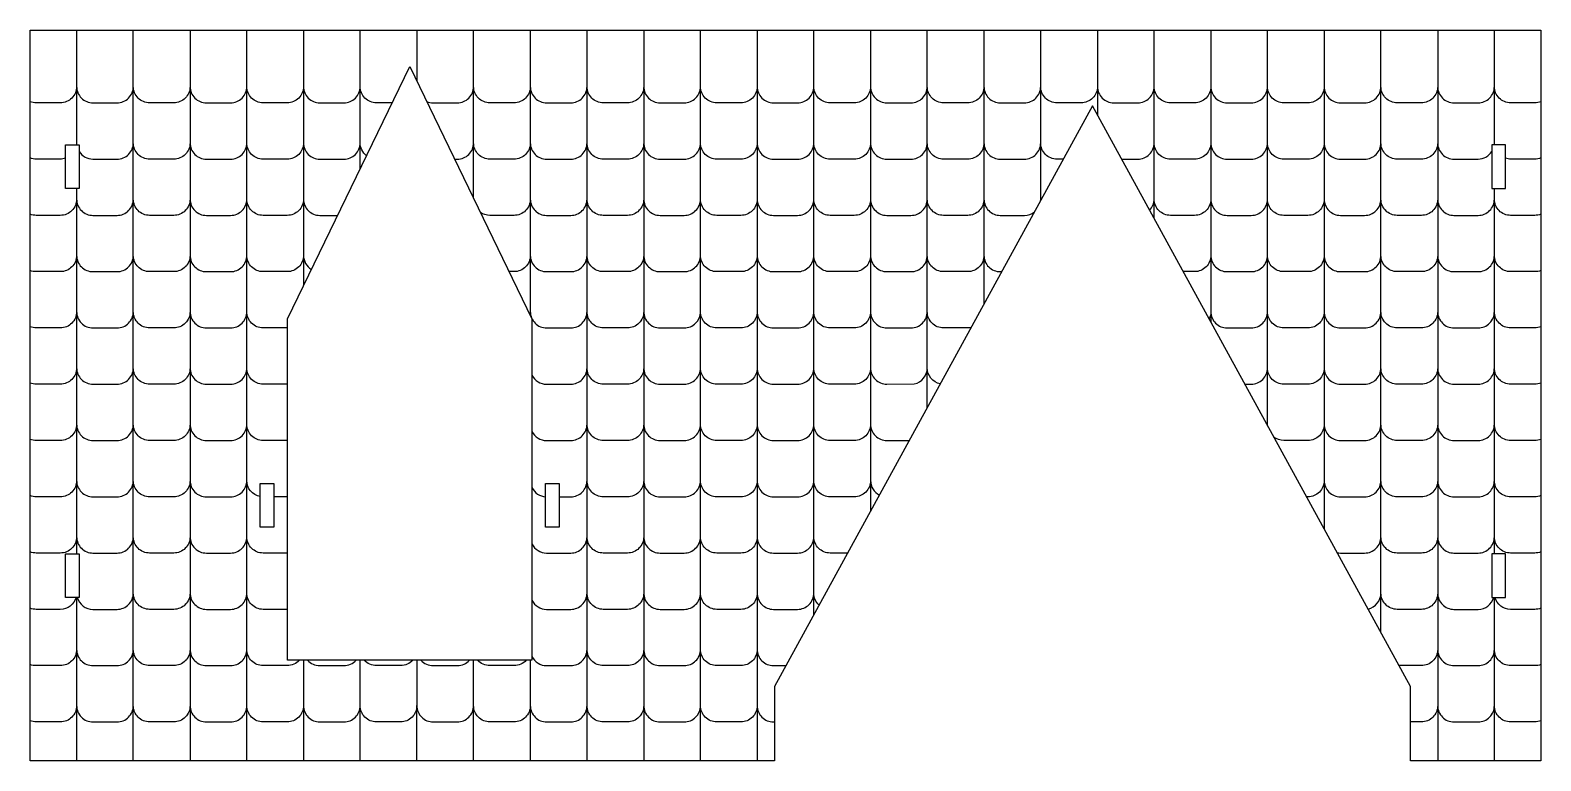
# Model space of a CAD drawing. Extents: x -605 to 415, y -428 to 236.
# Drawn here: x -600.9 to -267.1, y -99.1 to 62.2 of the extents above; entities that cross this region are included whole.
import ezdxf

# ---------------------------------------------------------------- set-up
doc = ezdxf.new("R2010")
doc.units = 0
doc.header["$MEASUREMENT"] = 0
doc.layers.add('LAYER1', color=7, linetype='CONTINUOUS')

msp = doc.modelspace()

# ---------------------------------------------------------------- linework, layer by layer
at = {"layer": 'LAYER1'}
for points in [[(-436.42, -82.67), (-436.42, -99.1), (-600.91, -99.1), (-600.91, 62.22), (-267.09, 62.22), (-267.09, -99.1), (-295.91, -99.1), (-295.91, -82.67), (-366.16, 45.49)], [(-490.02, -1.48), (-490.02, -76.87), (-544.06, -76.87), (-544.06, -1.48), (-517.04, 54.24)], [(-593.1, 36.89), (-590.1, 36.89), (-590.1, 27.28), (-593.1, 27.28)], [(-277.9, 27.28), (-274.9, 27.28), (-274.9, 36.89), (-277.9, 36.89)], [(-550.06, -37.89), (-547.06, -37.89), (-547.06, -47.49), (-550.06, -47.49)], [(-487.02, -37.89), (-484.02, -37.89), (-484.02, -47.49), (-487.02, -47.49)], [(-593.1, -53.42), (-590.1, -53.42), (-590.1, -63.02), (-593.1, -63.02)], [(-277.9, -63.02), (-274.9, -63.02), (-274.9, -53.42), (-277.9, -53.42)]]:
    msp.add_lwpolyline(points, close=True, dxfattribs=at)
for points in [[(-590.65, 62.22), (-590.65, 49.79, -0.414214), (-594.25, 46.19), (-599.58, 46.19, -0.094829), (-600.91, 46.44, -0.094829)], [(-590.65, 62.22), (-590.65, 49.79, 0.414214), (-587.04, 46.19), (-581.72, 46.19, 0.414214), (-578.12, 49.79), (-578.12, 62.22)], [(-565.58, 62.22), (-565.58, 49.79, -0.414214), (-569.19, 46.19), (-574.51, 46.19, -0.414214), (-578.12, 49.79), (-578.12, 62.22)], [(-565.58, 62.22), (-565.58, 49.79, 0.414214), (-561.98, 46.19), (-556.65, 46.19, 0.414214), (-553.05, 49.79), (-553.05, 62.22)], [(-540.52, 62.22), (-540.52, 49.79, -0.414214), (-544.12, 46.19), (-549.45, 46.19, -0.414214), (-553.05, 49.79), (-553.05, 62.22)], [(-540.52, 62.22), (-540.52, 49.79, 0.414214), (-536.92, 46.19), (-531.59, 46.19, 0.414214), (-527.99, 49.79), (-527.99, 62.22)], [(-520.94, 46.19), (-524.39, 46.19, -0.414214), (-527.99, 49.79), (-527.99, 62.22)], [(-513.28, 46.48, 0.102165), (-511.85, 46.19), (-506.53, 46.19, 0.414214), (-502.92, 49.79), (-502.92, 62.22)], [(-490.39, 62.22), (-490.39, 49.79, -0.414214), (-493.99, 46.19), (-499.32, 46.19, -0.414214), (-502.92, 49.79), (-502.92, 62.22)], [(-490.39, 62.22), (-490.39, 49.79, 0.414214), (-486.79, 46.19), (-481.46, 46.19, 0.414214), (-477.86, 49.79), (-477.86, 62.22)], [(-465.33, 62.22), (-465.33, 49.79, -0.414214), (-468.93, 46.19), (-474.26, 46.19, -0.414214), (-477.86, 49.79), (-477.86, 62.22)], [(-465.33, 62.22), (-465.33, 49.79, 0.414214), (-461.73, 46.19), (-456.4, 46.19, 0.414214), (-452.8, 49.79), (-452.8, 62.22)], [(-440.27, 62.22), (-440.27, 49.79, -0.414214), (-443.87, 46.19), (-449.19, 46.19, -0.414214), (-452.8, 49.79), (-452.8, 62.22)], [(-440.27, 62.22), (-440.27, 49.79, 0.414214), (-436.66, 46.19), (-431.34, 46.19, 0.414214), (-427.73, 49.79), (-427.73, 62.22)], [(-415.2, 62.22), (-415.2, 49.79, -0.414214), (-418.8, 46.19), (-424.13, 46.19, -0.414214), (-427.73, 49.79), (-427.73, 62.22)], [(-415.2, 62.22), (-415.2, 49.79, 0.414214), (-411.6, 46.19), (-406.27, 46.19, 0.414214), (-402.67, 49.79), (-402.67, 62.22)], [(-390.14, 62.22), (-390.14, 49.79, -0.414214), (-393.74, 46.19), (-399.07, 46.19, -0.414214), (-402.67, 49.79), (-402.67, 62.22)], [(-390.14, 62.22), (-390.14, 49.79, 0.414214), (-386.54, 46.19), (-381.21, 46.19, 0.414214), (-377.61, 49.79), (-377.61, 62.22)], [(-365.07, 62.22), (-365.07, 49.79, -0.414214), (-368.68, 46.19), (-374, 46.19, -0.414214), (-377.61, 49.79), (-377.61, 62.22)], [(-365.07, 62.22), (-365.07, 49.79, 0.414214), (-361.47, 46.19), (-356.15, 46.19, 0.414214), (-352.54, 49.79), (-352.54, 62.22)], [(-340.01, 62.22), (-340.01, 49.79, -0.414214), (-343.61, 46.19), (-348.94, 46.19, -0.414214), (-352.54, 49.79), (-352.54, 62.22)], [(-340.01, 62.22), (-340.01, 49.79, 0.414214), (-336.41, 46.19), (-331.08, 46.19, 0.414214), (-327.48, 49.79), (-327.48, 62.22)], [(-314.95, 62.22), (-314.95, 49.79, -0.414214), (-318.55, 46.19), (-323.88, 46.19, -0.414214), (-327.48, 49.79), (-327.48, 62.22)], [(-314.95, 62.22), (-314.95, 49.79, 0.414214), (-311.35, 46.19), (-306.02, 46.19, 0.414214), (-302.42, 49.79), (-302.42, 62.22)], [(-289.88, 62.22), (-289.88, 49.79, -0.414214), (-293.49, 46.19), (-298.81, 46.19, -0.414214), (-302.42, 49.79), (-302.42, 62.22)], [(-289.88, 62.22), (-289.88, 49.79, 0.414214), (-286.28, 46.19), (-280.95, 46.19, 0.414214), (-277.35, 49.79), (-277.35, 62.22)], [(-267.09, 46.44, -0.094829), (-268.42, 46.19), (-273.75, 46.19, -0.414214), (-277.35, 49.79), (-277.35, 62.22)], [(-590.65, 49.79), (-590.65, 37.36, -0.033199), (-590.68, 36.89, -0.033199)], [(-590.65, 49.79), (-590.65, 37.36, 0.033199), (-590.62, 36.89, 0.033199)], [(-590.1, 35.45, 0.258622), (-587.04, 33.76), (-581.72, 33.76, 0.414214), (-578.12, 37.36), (-578.12, 49.79)], [(-565.58, 49.79), (-565.58, 37.36, -0.414214), (-569.19, 33.76), (-574.51, 33.76, -0.414214), (-578.12, 37.36), (-578.12, 49.79)], [(-565.58, 49.79), (-565.58, 37.36, 0.414214), (-561.98, 33.76), (-556.65, 33.76, 0.414214), (-553.05, 37.36), (-553.05, 49.79)], [(-540.52, 49.79), (-540.52, 37.36, -0.414214), (-544.12, 33.76), (-549.45, 33.76, -0.414214), (-553.05, 37.36), (-553.05, 49.79)], [(-540.52, 49.79), (-540.52, 37.36, 0.414214), (-536.92, 33.76), (-531.59, 33.76, 0.414214), (-527.99, 37.36), (-527.99, 49.79)], [(-526.6, 34.52, -0.231147), (-527.99, 37.36), (-527.99, 49.79)], [(-507.11, 33.76), (-506.53, 33.76, 0.414214), (-502.92, 37.36), (-502.92, 49.79)], [(-490.39, 49.79), (-490.39, 37.36, -0.414214), (-493.99, 33.76), (-499.32, 33.76, -0.414214), (-502.92, 37.36), (-502.92, 49.79)], [(-490.39, 49.79), (-490.39, 37.36, 0.414214), (-486.79, 33.76), (-481.46, 33.76, 0.414214), (-477.86, 37.36), (-477.86, 49.79)], [(-465.33, 49.79), (-465.33, 37.36, -0.414214), (-468.93, 33.76), (-474.26, 33.76, -0.414214), (-477.86, 37.36), (-477.86, 49.79)], [(-465.33, 49.79), (-465.33, 37.36, 0.414214), (-461.73, 33.76), (-456.4, 33.76, 0.414214), (-452.8, 37.36), (-452.8, 49.79)], [(-440.27, 49.79), (-440.27, 37.36, -0.414214), (-443.87, 33.76), (-449.19, 33.76, -0.414214), (-452.8, 37.36), (-452.8, 49.79)], [(-440.27, 49.79), (-440.27, 37.36, 0.414214), (-436.66, 33.76), (-431.34, 33.76, 0.414214), (-427.73, 37.36), (-427.73, 49.79)], [(-415.2, 49.79), (-415.2, 37.36, -0.414214), (-418.8, 33.76), (-424.13, 33.76, -0.414214), (-427.73, 37.36), (-427.73, 49.79)], [(-415.2, 49.79), (-415.2, 37.36, 0.414214), (-411.6, 33.76), (-406.27, 33.76, 0.414214), (-402.67, 37.36), (-402.67, 49.79)], [(-390.14, 49.79), (-390.14, 37.36, -0.414214), (-393.74, 33.76), (-399.07, 33.76, -0.414214), (-402.67, 37.36), (-402.67, 49.79)], [(-390.14, 49.79), (-390.14, 37.36, 0.414214), (-386.54, 33.76), (-381.21, 33.76, 0.414214), (-377.61, 37.36), (-377.61, 49.79)], [(-372.59, 33.76), (-374, 33.76, -0.414214), (-377.61, 37.36), (-377.61, 49.79)], [(-359.74, 33.76), (-356.15, 33.76, 0.414214), (-352.54, 37.36), (-352.54, 49.79)], [(-340.01, 49.79), (-340.01, 37.36, -0.414214), (-343.61, 33.76), (-348.94, 33.76, -0.414214), (-352.54, 37.36), (-352.54, 49.79)], [(-340.01, 49.79), (-340.01, 37.36, 0.414214), (-336.41, 33.76), (-331.08, 33.76, 0.414214), (-327.48, 37.36), (-327.48, 49.79)], [(-314.95, 49.79), (-314.95, 37.36, -0.414214), (-318.55, 33.76), (-323.88, 33.76, -0.414214), (-327.48, 37.36), (-327.48, 49.79)], [(-314.95, 49.79), (-314.95, 37.36, 0.414214), (-311.35, 33.76), (-306.02, 33.76, 0.414214), (-302.42, 37.36), (-302.42, 49.79)], [(-289.88, 49.79), (-289.88, 37.36, -0.414214), (-293.49, 33.76), (-298.81, 33.76, -0.414214), (-302.42, 37.36), (-302.42, 49.79)], [(-289.88, 49.79), (-289.88, 37.36, 0.414214), (-286.28, 33.76), (-280.95, 33.76, 0.258622), (-277.9, 35.45, 0.258622)], [(-277.38, 36.89, 0.033199), (-277.35, 37.36), (-277.35, 49.79)], [(-277.32, 36.89, -0.033199), (-277.35, 37.36), (-277.35, 49.79)], [(-590.65, 27.28), (-590.65, 24.94, 0.414214), (-587.04, 21.33), (-581.72, 21.33, 0.414214), (-578.12, 24.94), (-578.12, 37.36)], [(-565.58, 37.36), (-565.58, 24.94, -0.414214), (-569.19, 21.33), (-574.51, 21.33, -0.414214), (-578.12, 24.94), (-578.12, 37.36)], [(-565.58, 37.36), (-565.58, 24.94, 0.414214), (-561.98, 21.33), (-556.65, 21.33, 0.414214), (-553.05, 24.94), (-553.05, 37.36)], [(-540.52, 37.36), (-540.52, 24.94, -0.414214), (-544.12, 21.33), (-549.45, 21.33, -0.414214), (-553.05, 24.94), (-553.05, 37.36)], [(-540.52, 37.36), (-540.52, 24.94, 0.414214), (-536.92, 21.33), (-533, 21.33)], [(-490.39, 37.36), (-490.39, 24.94, -0.414214), (-493.99, 21.33), (-499.32, 21.33, -0.155658), (-501.41, 22, -0.155658)], [(-490.39, 37.36), (-490.39, 24.94, 0.414214), (-486.79, 21.33), (-481.46, 21.33, 0.414214), (-477.86, 24.94), (-477.86, 37.36)], [(-465.33, 37.36), (-465.33, 24.94, -0.414214), (-468.93, 21.33), (-474.26, 21.33, -0.414214), (-477.86, 24.94), (-477.86, 37.36)], [(-465.33, 37.36), (-465.33, 24.94, 0.414214), (-461.73, 21.33), (-456.4, 21.33, 0.414214), (-452.8, 24.94), (-452.8, 37.36)], [(-440.27, 37.36), (-440.27, 24.94, -0.414214), (-443.87, 21.33), (-449.19, 21.33, -0.414214), (-452.8, 24.94), (-452.8, 37.36)], [(-440.27, 37.36), (-440.27, 24.94, 0.414214), (-436.66, 21.33), (-431.34, 21.33, 0.414214), (-427.73, 24.94), (-427.73, 37.36)], [(-415.2, 37.36), (-415.2, 24.94, -0.414214), (-418.8, 21.33), (-424.13, 21.33, -0.414214), (-427.73, 24.94), (-427.73, 37.36)], [(-415.2, 37.36), (-415.2, 24.94, 0.414214), (-411.6, 21.33), (-406.27, 21.33, 0.414214), (-402.67, 24.94), (-402.67, 37.36)], [(-390.14, 37.36), (-390.14, 24.94, -0.414214), (-393.74, 21.33), (-399.07, 21.33, -0.414214), (-402.67, 24.94), (-402.67, 37.36)], [(-390.14, 37.36), (-390.14, 24.94, 0.414214), (-386.54, 21.33), (-381.21, 21.33, 0.168086), (-378.98, 22.1, 0.168086)], [(-377.62, 24.58, 0.024562), (-377.61, 24.94), (-377.61, 37.36)], [(-377.59, 24.64, -0.020773), (-377.61, 24.94), (-377.61, 37.36)], [(-353.54, 22.45, 0.192515), (-352.54, 24.94), (-352.54, 37.36)], [(-340.01, 37.36), (-340.01, 24.94, -0.414214), (-343.61, 21.33), (-348.94, 21.33, -0.414214), (-352.54, 24.94), (-352.54, 37.36)], [(-340.01, 37.36), (-340.01, 24.94, 0.414214), (-336.41, 21.33), (-331.08, 21.33, 0.414214), (-327.48, 24.94), (-327.48, 37.36)], [(-314.95, 37.36), (-314.95, 24.94, -0.414214), (-318.55, 21.33), (-323.88, 21.33, -0.414214), (-327.48, 24.94), (-327.48, 37.36)], [(-314.95, 37.36), (-314.95, 24.94, 0.414214), (-311.35, 21.33), (-306.02, 21.33, 0.414214), (-302.42, 24.94), (-302.42, 37.36)], [(-289.88, 37.36), (-289.88, 24.94, -0.414214), (-293.49, 21.33), (-298.81, 21.33, -0.414214), (-302.42, 24.94), (-302.42, 37.36)], [(-289.88, 37.36), (-289.88, 24.94, 0.414214), (-286.28, 21.33), (-280.95, 21.33, 0.414214), (-277.35, 24.94), (-277.35, 27.28)], [(-593.1, 33.95, -0.081244), (-594.25, 33.76), (-599.58, 33.76, -0.094829), (-600.91, 34.02)], [(-267.09, 34.02, -0.094829), (-268.42, 33.76), (-273.75, 33.76, -0.081244), (-274.9, 33.95, -0.081244)], [(-590.65, 27.28), (-590.65, 24.94, -0.414214), (-594.25, 21.33), (-599.58, 21.33, -0.094829), (-600.91, 21.59)], [(-267.09, 21.59, -0.094829), (-268.42, 21.33), (-273.75, 21.33, -0.414214), (-277.35, 24.94), (-277.35, 27.28)], [(-590.65, 24.94), (-590.65, 12.51, -0.414214), (-594.25, 8.91), (-599.58, 8.91, -0.094829), (-600.91, 9.16, -0.094829)], [(-590.65, 24.94), (-590.65, 12.51, 0.414214), (-587.04, 8.91), (-581.72, 8.91, 0.414214), (-578.12, 12.51), (-578.12, 24.94)], [(-565.58, 24.94), (-565.58, 12.51, -0.414214), (-569.19, 8.91), (-574.51, 8.91, -0.414214), (-578.12, 12.51), (-578.12, 24.94)], [(-565.58, 24.94), (-565.58, 12.51, 0.414214), (-561.98, 8.91), (-556.65, 8.91, 0.414214), (-553.05, 12.51), (-553.05, 24.94)], [(-540.52, 24.94), (-540.52, 12.51, -0.414214), (-544.12, 8.91), (-549.45, 8.91, -0.414214), (-553.05, 12.51), (-553.05, 24.94)], [(-540.52, 24.94), (-540.52, 12.51, 0.263305), (-538.77, 9.42, 0.263305)], [(-490.39, 24.94), (-490.39, 12.51, -0.414214), (-493.99, 8.91), (-495.06, 8.91)], [(-490.39, 24.94), (-490.39, 12.51, 0.414214), (-486.79, 8.91), (-481.46, 8.91, 0.414214), (-477.86, 12.51), (-477.86, 24.94)], [(-465.33, 24.94), (-465.33, 12.51, -0.414214), (-468.93, 8.91), (-474.26, 8.91, -0.414214), (-477.86, 12.51), (-477.86, 24.94)], [(-465.33, 24.94), (-465.33, 12.51, 0.414214), (-461.73, 8.91), (-456.4, 8.91, 0.414214), (-452.8, 12.51), (-452.8, 24.94)], [(-440.27, 24.94), (-440.27, 12.51, -0.414214), (-443.87, 8.91), (-449.19, 8.91, -0.414214), (-452.8, 12.51), (-452.8, 24.94)], [(-440.27, 24.94), (-440.27, 12.51, 0.414214), (-436.66, 8.91), (-431.34, 8.91, 0.414214), (-427.73, 12.51), (-427.73, 24.94)], [(-415.2, 24.94), (-415.2, 12.51, -0.414214), (-418.8, 8.91), (-424.13, 8.91, -0.414214), (-427.73, 12.51), (-427.73, 24.94)], [(-415.2, 24.94), (-415.2, 12.51, 0.414214), (-411.6, 8.91), (-406.27, 8.91, 0.414214), (-402.67, 12.51), (-402.67, 24.94)], [(-390.14, 24.94), (-390.14, 12.51, -0.414214), (-393.74, 8.91), (-399.07, 8.91, -0.414214), (-402.67, 12.51), (-402.67, 24.94)], [(-390.14, 24.94), (-390.14, 12.51, 0.414214), (-386.54, 8.91), (-386.22, 8.91)], [(-340.01, 24.94), (-340.01, 12.51, -0.414214), (-343.61, 8.91), (-346.11, 8.91)], [(-340.01, 24.94), (-340.01, 12.51, 0.414214), (-336.41, 8.91), (-331.08, 8.91, 0.414214), (-327.48, 12.51), (-327.48, 24.94)], [(-314.95, 24.94), (-314.95, 12.51, -0.414214), (-318.55, 8.91), (-323.88, 8.91, -0.414214), (-327.48, 12.51), (-327.48, 24.94)], [(-314.95, 24.94), (-314.95, 12.51, 0.414214), (-311.35, 8.91), (-306.02, 8.91, 0.414214), (-302.42, 12.51), (-302.42, 24.94)], [(-289.88, 24.94), (-289.88, 12.51, -0.414214), (-293.49, 8.91), (-298.81, 8.91, -0.414214), (-302.42, 12.51), (-302.42, 24.94)], [(-289.88, 24.94), (-289.88, 12.51, 0.414214), (-286.28, 8.91), (-280.95, 8.91, 0.414214), (-277.35, 12.51), (-277.35, 24.94)], [(-267.09, 9.16, -0.094829), (-268.42, 8.91), (-273.75, 8.91, -0.414214), (-277.35, 12.51), (-277.35, 24.94)], [(-590.65, 12.51), (-590.65, 0.08, -0.414214), (-594.25, -3.52), (-599.58, -3.52, -0.094829), (-600.91, -3.27, -0.094829)], [(-590.65, 12.51), (-590.65, 0.08, 0.414214), (-587.04, -3.52), (-581.72, -3.52, 0.414214), (-578.12, 0.08), (-578.12, 12.51)], [(-565.58, 12.51), (-565.58, 0.08, -0.414214), (-569.19, -3.52), (-574.51, -3.52, -0.414214), (-578.12, 0.08), (-578.12, 12.51)], [(-565.58, 12.51), (-565.58, 0.08, 0.414214), (-561.98, -3.52), (-556.65, -3.52, 0.414214), (-553.05, 0.08), (-553.05, 12.51)], [(-544.06, -3.52, -0.004449), (-544.12, -3.52), (-549.45, -3.52, -0.414214), (-553.05, 0.08), (-553.05, 12.51)], [(-490.39, 12.51), (-490.39, 0.08, -0.046774), (-490.46, -0.59, -0.046774)], [(-490.39, 12.51), (-490.39, 0.08, 0.414214), (-486.79, -3.52), (-481.46, -3.52, 0.414214), (-477.86, 0.08), (-477.86, 12.51)], [(-465.33, 12.51), (-465.33, 0.08, -0.414214), (-468.93, -3.52), (-474.26, -3.52, -0.414214), (-477.86, 0.08), (-477.86, 12.51)], [(-465.33, 12.51), (-465.33, 0.08, 0.414214), (-461.73, -3.52), (-456.4, -3.52, 0.414214), (-452.8, 0.08), (-452.8, 12.51)], [(-440.27, 12.51), (-440.27, 0.08, -0.414214), (-443.87, -3.52), (-449.19, -3.52, -0.414214), (-452.8, 0.08), (-452.8, 12.51)], [(-440.27, 12.51), (-440.27, 0.08, 0.414214), (-436.66, -3.52), (-431.34, -3.52, 0.414214), (-427.73, 0.08), (-427.73, 12.51)], [(-415.2, 12.51), (-415.2, 0.08, -0.414214), (-418.8, -3.52), (-424.13, -3.52, -0.414214), (-427.73, 0.08), (-427.73, 12.51)], [(-415.2, 12.51), (-415.2, 0.08, 0.414214), (-411.6, -3.52), (-406.27, -3.52, 0.004442), (-406.21, -3.52, 0.004442)], [(-406.27, -3.52, 0.414214), (-402.67, 0.08), (-402.67, 12.51)], [(-392.99, -3.44, -0.052731), (-393.74, -3.52), (-399.07, -3.52, -0.414214), (-402.67, 0.08), (-402.67, 12.51)], [(-340.01, 12.51), (-340.01, 0.08, -0.11622), (-340.39, -1.53, -0.11622)], [(-340.01, 12.51), (-340.01, 0.08, 0.414214), (-336.41, -3.52), (-331.08, -3.52)], [(-331.08, -3.52, 0.414214), (-327.48, 0.08), (-327.48, 12.51)], [(-314.95, 12.51), (-314.95, 0.08, -0.414214), (-318.55, -3.52), (-323.88, -3.52, -0.414214), (-327.48, 0.08), (-327.48, 12.51)], [(-314.95, 12.51), (-314.95, 0.08, 0.414214), (-311.35, -3.52), (-306.02, -3.52, 0.414214), (-302.42, 0.08), (-302.42, 12.51)], [(-289.88, 12.51), (-289.88, 0.08, -0.414214), (-293.49, -3.52), (-298.81, -3.52, -0.414214), (-302.42, 0.08), (-302.42, 12.51)], [(-289.88, 12.51), (-289.88, 0.08, 0.414214), (-286.28, -3.52), (-280.95, -3.52, 0.414214), (-277.35, 0.08), (-277.35, 12.51)], [(-267.09, -3.27, -0.094829), (-268.42, -3.52), (-273.75, -3.52, -0.414214), (-277.35, 0.08), (-277.35, 12.51)], [(-590.65, 0.08), (-590.65, -12.35, -0.414214), (-594.25, -15.95), (-599.58, -15.95, -0.094829), (-600.91, -15.7, -0.094829)], [(-590.65, 0.08), (-590.65, -12.35, 0.414214), (-587.04, -15.95), (-581.72, -15.95, 0.414214), (-578.12, -12.35), (-578.12, 0.08)], [(-565.58, 0.08), (-565.58, -12.35, -0.414214), (-569.19, -15.95), (-574.51, -15.95, -0.414214), (-578.12, -12.35), (-578.12, 0.08)], [(-565.58, 0.08), (-565.58, -12.35, 0.414214), (-561.98, -15.95), (-556.65, -15.95, 0.414214), (-553.05, -12.35), (-553.05, 0.08)], [(-544.06, -15.95, -0.004449), (-544.12, -15.95), (-549.45, -15.95, -0.414214), (-553.05, -12.35), (-553.05, 0.08)], [(-490.02, -13.94, 0.285946), (-486.79, -15.95), (-481.46, -15.95, 0.414214), (-477.86, -12.35), (-477.86, 0.08)], [(-465.33, 0.08), (-465.33, -12.35, -0.414214), (-468.93, -15.95), (-474.26, -15.95, -0.414214), (-477.86, -12.35), (-477.86, 0.08)], [(-465.33, 0.08), (-465.33, -12.35, 0.414214), (-461.73, -15.95), (-456.4, -15.95, 0.414214), (-452.8, -12.35), (-452.8, 0.08)], [(-440.27, 0.08), (-440.27, -12.35, -0.414214), (-443.87, -15.95), (-449.19, -15.95, -0.414214), (-452.8, -12.35), (-452.8, 0.08)], [(-440.27, 0.08), (-440.27, -12.35, 0.414214), (-436.66, -15.95), (-431.34, -15.95, 0.414214), (-427.73, -12.35), (-427.73, 0.08)], [(-415.2, 0.08), (-415.2, -12.35, -0.414214), (-418.8, -15.95), (-424.13, -15.95, -0.414214), (-427.73, -12.35), (-427.73, 0.08)], [(-415.2, 0.08), (-415.2, -12.35, 0.414214), (-411.6, -15.95), (-405.54, -15.88)], [(-327.49, -25.06, 0.019695), (-327.48, -24.78), (-327.48, 0.08)], [(-314.95, 0.08), (-314.95, -12.35, -0.414214), (-318.55, -15.95), (-323.88, -15.95, -0.414214), (-327.48, -12.35, -0.037115)], [(-314.95, 0.08), (-314.95, -12.35, 0.414214), (-311.35, -15.95), (-306.02, -15.95, 0.414214), (-302.42, -12.35), (-302.42, 0.08)], [(-289.88, 0.08), (-289.88, -12.35, -0.414214), (-293.49, -15.95), (-298.81, -15.95, -0.414214), (-302.42, -12.35), (-302.42, 0.08)], [(-289.88, 0.08), (-289.88, -12.35, 0.414214), (-286.28, -15.95), (-280.95, -15.95, 0.414214), (-277.35, -12.35), (-277.35, 0.08)], [(-267.09, -15.7, -0.094829), (-268.42, -15.95), (-273.75, -15.95, -0.414214), (-277.35, -12.35), (-277.35, 0.08)], [(-590.65, -12.35), (-590.65, -24.78, -0.414214), (-594.25, -28.38), (-599.58, -28.38, -0.094829), (-600.91, -28.12, -0.094829)], [(-590.65, -12.35), (-590.65, -24.78, 0.414214), (-587.04, -28.38), (-581.72, -28.38, 0.414214), (-578.12, -24.78), (-578.12, -12.35)], [(-565.58, -12.35), (-565.58, -24.78, -0.414214), (-569.19, -28.38), (-574.51, -28.38, -0.414214), (-578.12, -24.78), (-578.12, -12.35)], [(-565.58, -12.35), (-565.58, -24.78, 0.414214), (-561.98, -28.38), (-556.65, -28.38, 0.414214), (-553.05, -24.78), (-553.05, -12.35)], [(-544.06, -28.38, -0.004449), (-544.12, -28.38), (-549.45, -28.38, -0.414214), (-553.05, -24.78), (-553.05, -12.35)], [(-490.02, -26.37, 0.285946), (-486.79, -28.38), (-481.46, -28.38, 0.414214), (-477.86, -24.78), (-477.86, -12.35)], [(-465.33, -12.35), (-465.33, -24.78, -0.414214), (-468.93, -28.38), (-474.26, -28.38, -0.414214), (-477.86, -24.78), (-477.86, -12.35)], [(-465.33, -12.35), (-465.33, -24.78, 0.414214), (-461.73, -28.38), (-456.4, -28.38, 0.414214), (-452.8, -24.78), (-452.8, -12.35)], [(-440.27, -12.35), (-440.27, -24.78, -0.414214), (-443.87, -28.38), (-449.19, -28.38, -0.414214), (-452.8, -24.78), (-452.8, -12.35)], [(-440.27, -12.35), (-440.27, -24.78, 0.414214), (-436.66, -28.38), (-431.34, -28.38, 0.414214), (-427.73, -24.78), (-427.73, -12.35)], [(-415.2, -12.35), (-415.2, -24.78, -0.414214), (-418.8, -28.38), (-424.13, -28.38, -0.414214), (-427.73, -24.78), (-427.73, -12.35)], [(-415.2, -12.35), (-415.2, -24.78, 0.414214), (-411.6, -28.38), (-406.66, -28.38)], [(-405.54, -15.88, 0.355278), (-402.67, -12.35, 0.253426)], [(-399.8, -15.88, -0.355278), (-402.67, -12.35, -0.253426)], [(-332.48, -15.95), (-331.08, -15.95, 0.414214), (-327.48, -12.35, 0.147803)], [(-314.95, -12.35), (-314.95, -24.78, -0.414214), (-318.55, -28.38), (-323.88, -28.38, -0.166543), (-326.09, -27.62, -0.166543)], [(-314.95, -12.35), (-314.95, -24.78, 0.414214), (-311.35, -28.38), (-306.02, -28.38, 0.414214), (-302.42, -24.78), (-302.42, -12.35)], [(-289.88, -12.35), (-289.88, -24.78, -0.414214), (-293.49, -28.38), (-298.81, -28.38, -0.414214), (-302.42, -24.78), (-302.42, -12.35)], [(-289.88, -12.35), (-289.88, -24.78, 0.414214), (-286.28, -28.38), (-280.95, -28.38, 0.414214), (-277.35, -24.78), (-277.35, -12.35)], [(-267.09, -28.12, -0.094829), (-268.42, -28.38), (-273.75, -28.38, -0.414214), (-277.35, -24.78), (-277.35, -12.35)], [(-327.46, -25.11, -0.023061), (-327.48, -24.78), (-327.48, -17.78)], [(-590.65, -24.78), (-590.65, -37.2, -0.414214), (-594.25, -40.81), (-599.58, -40.81, -0.094829), (-600.91, -40.55, -0.094829)], [(-590.65, -24.78), (-590.65, -37.2, 0.414214), (-587.04, -40.81), (-581.72, -40.81, 0.414214), (-578.12, -37.2), (-578.12, -24.78)], [(-565.58, -24.78), (-565.58, -37.2, -0.414214), (-569.19, -40.81), (-574.51, -40.81, -0.414214), (-578.12, -37.2), (-578.12, -24.78)], [(-565.58, -24.78), (-565.58, -37.2, 0.414214), (-561.98, -40.81), (-556.65, -40.81, 0.414214), (-553.05, -37.2), (-553.05, -24.78)], [(-550.06, -40.75, -0.365004), (-553.05, -37.2), (-553.05, -24.78)], [(-484.02, -40.81), (-481.46, -40.81, 0.414214), (-477.86, -37.2), (-477.86, -24.78)], [(-465.33, -24.78), (-465.33, -37.2, -0.414214), (-468.93, -40.81), (-474.26, -40.81, -0.414214), (-477.86, -37.2), (-477.86, -24.78)], [(-465.33, -24.78), (-465.33, -37.2, 0.414214), (-461.73, -40.81), (-456.4, -40.81, 0.414214), (-452.8, -37.2), (-452.8, -24.78)], [(-440.27, -24.78), (-440.27, -37.2, -0.414214), (-443.87, -40.81), (-449.19, -40.81, -0.414214), (-452.8, -37.2), (-452.8, -24.78)], [(-440.27, -24.78), (-440.27, -37.2, 0.414214), (-436.66, -40.81), (-431.34, -40.81, 0.414214), (-427.73, -37.2), (-427.73, -24.78)], [(-415.2, -24.78), (-415.2, -37.2, -0.414214), (-418.8, -40.81), (-424.13, -40.81, -0.414214), (-427.73, -37.2), (-427.73, -24.78)], [(-415.2, -24.78), (-415.2, -37.2, 0.280761), (-413.25, -40.41, 0.280761)], [(-314.95, -24.78), (-314.95, -37.2, -0.414214), (-318.55, -40.81), (-318.86, -40.81)], [(-314.95, -24.78), (-314.95, -37.2, 0.414214), (-311.35, -40.81), (-306.02, -40.81, 0.414214), (-302.42, -37.2), (-302.42, -24.78)], [(-289.88, -24.78), (-289.88, -37.2, -0.414214), (-293.49, -40.81), (-298.81, -40.81, -0.414214), (-302.42, -37.2), (-302.42, -24.78)], [(-289.88, -24.78), (-289.88, -37.2, 0.414214), (-286.28, -40.81), (-280.95, -40.81, 0.414214), (-277.35, -37.2), (-277.35, -24.78)], [(-267.09, -40.55, -0.094829), (-268.42, -40.81), (-273.75, -40.81, -0.414214), (-277.35, -37.2), (-277.35, -24.78)], [(-590.65, -37.2), (-590.65, -49.63, -0.414214), (-594.25, -53.23), (-599.58, -53.23, -0.094829), (-600.91, -52.98, -0.094829)], [(-590.65, -37.2), (-590.65, -49.63, 0.414214), (-587.04, -53.23), (-581.72, -53.23, 0.414214), (-578.12, -49.63), (-578.12, -37.2)], [(-565.58, -37.2), (-565.58, -49.63, -0.414214), (-569.19, -53.23), (-574.51, -53.23, -0.414214), (-578.12, -49.63), (-578.12, -37.2)], [(-565.58, -37.2), (-565.58, -49.63, 0.414214), (-561.98, -53.23), (-556.65, -53.23, 0.414214), (-553.05, -49.63), (-553.05, -37.2)], [(-544.06, -53.23, -0.004449), (-544.12, -53.23), (-549.45, -53.23, -0.414214), (-553.05, -49.63), (-553.05, -37.2)], [(-490.02, -51.22, 0.285946), (-486.79, -53.23), (-481.46, -53.23, 0.414214), (-477.86, -49.63), (-477.86, -37.2)], [(-490.02, -38.79, 0.26866), (-487.02, -40.8)], [(-465.33, -37.2), (-465.33, -49.63, -0.414214), (-468.93, -53.23), (-474.26, -53.23, -0.414214), (-477.86, -49.63), (-477.86, -37.2)], [(-465.33, -37.2), (-465.33, -49.63, 0.414214), (-461.73, -53.23), (-456.4, -53.23, 0.414214), (-452.8, -49.63), (-452.8, -37.2)], [(-440.27, -37.2), (-440.27, -49.63, -0.414214), (-443.87, -53.23), (-449.19, -53.23, -0.414214), (-452.8, -49.63), (-452.8, -37.2)], [(-440.27, -37.2), (-440.27, -49.63, 0.414214), (-436.66, -53.23), (-431.34, -53.23, 0.414214), (-427.73, -49.63), (-427.73, -37.2)], [(-420.28, -53.23), (-424.13, -53.23, -0.414214), (-427.73, -49.63), (-427.73, -37.2)], [(-312.09, -53.16, 0.051947), (-311.35, -53.23), (-306.02, -53.23, 0.414214), (-302.42, -49.63), (-302.42, -37.2)], [(-289.88, -37.2), (-289.88, -49.63, -0.414214), (-293.49, -53.23), (-298.81, -53.23, -0.414214), (-302.42, -49.63), (-302.42, -37.2)], [(-289.88, -37.2), (-289.88, -49.63, 0.414214), (-286.28, -53.23), (-280.95, -53.23, 0.414214), (-277.35, -49.63), (-277.35, -37.2)], [(-267.09, -52.98, -0.094829), (-268.42, -53.23), (-273.75, -53.23, -0.414214), (-277.35, -49.63), (-277.35, -37.2)], [(-544.06, -40.81, -0.004449), (-544.12, -40.81), (-547.06, -40.81)], [(-590.52, -63.02, 0.336889), (-587.04, -65.66), (-581.72, -65.66, 0.414214), (-578.12, -62.06), (-578.12, -49.63)], [(-565.58, -49.63), (-565.58, -62.06, -0.414214), (-569.19, -65.66), (-574.51, -65.66, -0.414214), (-578.12, -62.06), (-578.12, -49.63)], [(-565.58, -49.63), (-565.58, -62.06, 0.414214), (-561.98, -65.66), (-556.65, -65.66, 0.414214), (-553.05, -62.06), (-553.05, -49.63)], [(-544.06, -65.66, -0.004449), (-544.12, -65.66), (-549.45, -65.66, -0.414214), (-553.05, -62.06), (-553.05, -49.63)], [(-490.02, -63.65, 0.285946), (-486.79, -65.66), (-481.46, -65.66, 0.414214), (-477.86, -62.06), (-477.86, -49.63)], [(-465.33, -49.63), (-465.33, -62.06, -0.414214), (-468.93, -65.66), (-474.26, -65.66, -0.414214), (-477.86, -62.06), (-477.86, -49.63)], [(-465.33, -49.63), (-465.33, -62.06, 0.414214), (-461.73, -65.66), (-456.4, -65.66, 0.414214), (-452.8, -62.06), (-452.8, -49.63)], [(-440.27, -49.63), (-440.27, -62.06, -0.414214), (-443.87, -65.66), (-449.19, -65.66, -0.414214), (-452.8, -62.06), (-452.8, -49.63)], [(-440.27, -49.63), (-440.27, -62.06, 0.414214), (-436.66, -65.66), (-431.34, -65.66, 0.414214), (-427.73, -62.06), (-427.73, -49.63)], [(-426.57, -64.71, -0.209526), (-427.73, -62.06), (-427.73, -49.63)], [(-305.27, -65.59, 0.35458), (-302.42, -62.06), (-302.42, -49.63)], [(-289.88, -49.63), (-289.88, -62.06, -0.414214), (-293.49, -65.66), (-298.81, -65.66, -0.414214), (-302.42, -62.06), (-302.42, -49.63)], [(-289.88, -49.63), (-289.88, -62.06, 0.414214), (-286.28, -65.66), (-280.95, -65.66, 0.336889), (-277.48, -63.02, 0.336889)], [(-590.65, -63.02), (-590.65, -74.49, -0.414214), (-594.25, -78.09), (-599.58, -78.09, -0.094829), (-600.91, -77.84)], [(-590.78, -63.02, -0.336889), (-594.25, -65.66), (-599.58, -65.66, -0.094829), (-600.91, -65.41)], [(-590.65, -63.02), (-590.65, -74.49, 0.414214), (-587.04, -78.09), (-581.72, -78.09, 0.414214), (-578.12, -74.49), (-578.12, -62.06)], [(-565.58, -62.06), (-565.58, -74.49, -0.414214), (-569.19, -78.09), (-574.51, -78.09, -0.414214), (-578.12, -74.49), (-578.12, -62.06)], [(-565.58, -62.06), (-565.58, -74.49, 0.414214), (-561.98, -78.09), (-556.65, -78.09, 0.414214), (-553.05, -74.49), (-553.05, -62.06)], [(-541.42, -76.87, -0.215397), (-544.12, -78.09), (-549.45, -78.09, -0.414214), (-553.05, -74.49), (-553.05, -62.06)], [(-490.02, -76.08, 0.285946), (-486.79, -78.09), (-481.46, -78.09, 0.414214), (-477.86, -74.49), (-477.86, -62.06)], [(-465.33, -62.06), (-465.33, -74.49, -0.414214), (-468.93, -78.09), (-474.26, -78.09, -0.414214), (-477.86, -74.49), (-477.86, -62.06)], [(-465.33, -62.06), (-465.33, -74.49, 0.414214), (-461.73, -78.09), (-456.4, -78.09, 0.414214), (-452.8, -74.49), (-452.8, -62.06)], [(-440.27, -62.06), (-440.27, -74.49, -0.414214), (-443.87, -78.09), (-449.19, -78.09, -0.414214), (-452.8, -74.49), (-452.8, -62.06)], [(-440.27, -62.06), (-440.27, -74.49, 0.414214), (-436.66, -78.09), (-433.91, -78.09)], [(-289.88, -62.06), (-289.88, -74.49, -0.414214), (-293.49, -78.09), (-298.42, -78.09)], [(-289.88, -62.06), (-289.88, -74.49, 0.414214), (-286.28, -78.09), (-280.95, -78.09, 0.414214), (-277.35, -74.49), (-277.35, -63.02)], [(-267.09, -77.84, -0.094829), (-268.42, -78.09), (-273.75, -78.09, -0.414214), (-277.35, -74.49), (-277.35, -63.02)], [(-267.09, -65.41, -0.094829), (-268.42, -65.66), (-273.75, -65.66, -0.336889), (-277.22, -63.02, -0.336889)], [(-590.65, -74.49), (-590.65, -86.92, -0.414214), (-594.25, -90.52), (-599.58, -90.52, -0.094829), (-600.91, -90.26, -0.094829)], [(-590.65, -74.49), (-590.65, -86.92, 0.414214), (-587.04, -90.52), (-581.72, -90.52, 0.414214), (-578.12, -86.92), (-578.12, -74.49)], [(-565.58, -74.49), (-565.58, -86.92, -0.414214), (-569.19, -90.52), (-574.51, -90.52, -0.414214), (-578.12, -86.92), (-578.12, -74.49)], [(-565.58, -74.49), (-565.58, -86.92, 0.414214), (-561.98, -90.52), (-556.65, -90.52, 0.414214), (-553.05, -86.92), (-553.05, -74.49)], [(-540.52, -76.87), (-540.52, -86.92, -0.414214), (-544.12, -90.52), (-549.45, -90.52, -0.414214), (-553.05, -86.92), (-553.05, -74.49)], [(-490.39, -76.87), (-490.39, -86.92, 0.414214), (-486.79, -90.52), (-481.46, -90.52, 0.414214), (-477.86, -86.92), (-477.86, -74.49)], [(-465.33, -74.49), (-465.33, -86.92, -0.414214), (-468.93, -90.52), (-474.26, -90.52, -0.414214), (-477.86, -86.92), (-477.86, -74.49)], [(-465.33, -74.49), (-465.33, -86.92, 0.414214), (-461.73, -90.52), (-456.4, -90.52, 0.414214), (-452.8, -86.92), (-452.8, -74.49)], [(-440.27, -74.49), (-440.27, -86.92, -0.414214), (-443.87, -90.52), (-449.19, -90.52, -0.414214), (-452.8, -86.92), (-452.8, -74.49)], [(-440.27, -74.49), (-440.27, -86.92, 0.414214), (-436.66, -90.52), (-436.42, -90.52)], [(-289.88, -74.49), (-289.88, -86.92, -0.414214), (-293.49, -90.52), (-295.91, -90.52)], [(-289.88, -74.49), (-289.88, -86.92, 0.414214), (-286.28, -90.52), (-280.95, -90.52, 0.414214), (-277.35, -86.92), (-277.35, -74.49)], [(-267.09, -90.26, -0.094829), (-268.42, -90.52), (-273.75, -90.52, -0.414214), (-277.35, -86.92), (-277.35, -74.49)], [(-540.52, -76.87), (-540.52, -86.92, 0.414214), (-536.92, -90.52), (-531.59, -90.52, 0.414214), (-527.99, -86.92), (-527.99, -76.87)], [(-539.62, -76.87, 0.215397), (-536.92, -78.09), (-531.59, -78.09, 0.215397), (-528.89, -76.87)], [(-515.46, -76.87), (-515.46, -86.92, -0.414214), (-519.06, -90.52), (-524.39, -90.52, -0.414214), (-527.99, -86.92), (-527.99, -76.87)], [(-516.36, -76.87, -0.215397), (-519.06, -78.09), (-524.39, -78.09, -0.215397), (-527.09, -76.87, -0.215397)], [(-515.46, -76.87), (-515.46, -86.92, 0.414214), (-511.85, -90.52), (-506.53, -90.52, 0.414214), (-502.92, -86.92), (-502.92, -76.87)], [(-514.56, -76.87, 0.215397), (-511.85, -78.09), (-506.53, -78.09, 0.215397), (-503.82, -76.87)], [(-490.39, -76.87), (-490.39, -86.92, -0.414214), (-493.99, -90.52), (-499.32, -90.52, -0.414214), (-502.92, -86.92), (-502.92, -76.87)], [(-491.29, -76.87, -0.215397), (-493.99, -78.09), (-499.32, -78.09, -0.215397), (-502.03, -76.87)]]:
    msp.add_lwpolyline(points, format="xyb", dxfattribs=at)
for points in [[(-515.46, 62.22), (-515.46, 50.97)], [(-515.46, 62.22), (-515.46, 50.97)], [(-365.07, 49.79), (-365.07, 43.5)], [(-365.07, 49.79), (-365.07, 43.5)], [(-590.65, 37.36), (-590.65, 36.89)], [(-590.65, 37.36), (-590.65, 36.89)], [(-527.99, 31.66), (-527.99, 37.36)], [(-527.99, 31.66), (-527.99, 37.36)], [(-527.99, 31.66), (-527.99, 37.36)], [(-502.92, 25.13), (-502.92, 37.36)], [(-502.92, 25.13), (-502.92, 37.36)], [(-277.35, 36.89), (-277.35, 37.36)], [(-277.35, 36.89), (-277.35, 37.36)], [(-377.61, 24.61), (-377.61, 24.94)], [(-377.61, 24.61), (-377.61, 24.94)], [(-352.54, 20.64), (-352.54, 24.94)], [(-352.54, 20.64), (-352.54, 24.94)], [(-540.52, 12.51), (-540.52, 5.82)], [(-390.14, 12.51), (-390.14, 1.75)], [(-390.14, 12.51), (-390.14, 1.75)], [(-490.39, 0.08), (-490.39, -0.72)], [(-490.39, 0.08), (-490.39, -0.72)], [(-402.67, -2.77), (-402.67, 0.08)], [(-402.67, -2.77), (-402.67, 0.08)], [(-402.67, -21.11), (-402.67, 0.08)], [(-340.01, 0.08), (-340.01, -2.22)], [(-340.01, 0.08), (-340.01, -2.22)], [(-402.67, -21.11), (-402.67, -14.17)], [(-327.48, -25.08), (-327.48, -24.78)], [(-327.48, -25.08), (-327.48, -24.78)], [(-415.2, -37.2), (-415.2, -43.97)], [(-415.2, -37.2), (-415.2, -43.97)], [(-314.95, -37.2), (-314.95, -47.94)], [(-314.95, -37.2), (-314.95, -47.94)], [(-590.65, -49.63), (-590.65, -53.42)], [(-590.65, -49.63), (-590.65, -53.42)], [(-277.35, -53.42), (-277.35, -49.63)], [(-277.35, -53.42), (-277.35, -49.63)], [(-427.73, -66.83), (-427.73, -62.06)], [(-427.73, -66.83), (-427.73, -62.06)], [(-302.42, -70.8), (-302.42, -62.06)], [(-302.42, -70.8), (-302.42, -62.06)], [(-590.65, -86.92), (-590.65, -99.1)], [(-590.65, -86.92), (-590.65, -99.1)], [(-578.12, -99.1), (-578.12, -86.92)], [(-578.12, -99.1), (-578.12, -86.92)], [(-565.58, -86.92), (-565.58, -99.1)], [(-565.58, -86.92), (-565.58, -99.1)], [(-553.05, -99.1), (-553.05, -86.92)], [(-553.05, -99.1), (-553.05, -86.92)], [(-540.52, -86.92), (-540.52, -99.1)], [(-540.52, -86.92), (-540.52, -99.1)], [(-527.99, -99.1), (-527.99, -86.92)], [(-527.99, -99.1), (-527.99, -86.92)], [(-515.46, -99.1), (-515.46, -86.92)], [(-502.92, -99.1), (-502.92, -86.92)], [(-502.92, -99.1), (-502.92, -86.92)], [(-502.92, -99.1), (-502.92, -86.92)], [(-502.92, -99.1), (-502.92, -86.92)], [(-490.39, -86.92), (-490.39, -99.1)], [(-490.39, -86.92), (-490.39, -99.1)], [(-477.86, -99.1), (-477.86, -86.92)], [(-477.86, -99.1), (-477.86, -86.92)], [(-465.33, -86.92), (-465.33, -99.1)], [(-465.33, -86.92), (-465.33, -99.1)], [(-452.8, -99.1), (-452.8, -86.92)], [(-452.8, -99.1), (-452.8, -86.92)], [(-440.27, -86.92), (-440.27, -99.1)], [(-440.27, -86.92), (-440.27, -99.1)], [(-289.88, -86.92), (-289.88, -99.1)], [(-289.88, -86.92), (-289.88, -99.1)], [(-277.35, -99.1), (-277.35, -86.92)], [(-277.35, -99.1), (-277.35, -86.92)]]:
    msp.add_lwpolyline(points, dxfattribs=at)

doc.saveas('drawing.dxf')
